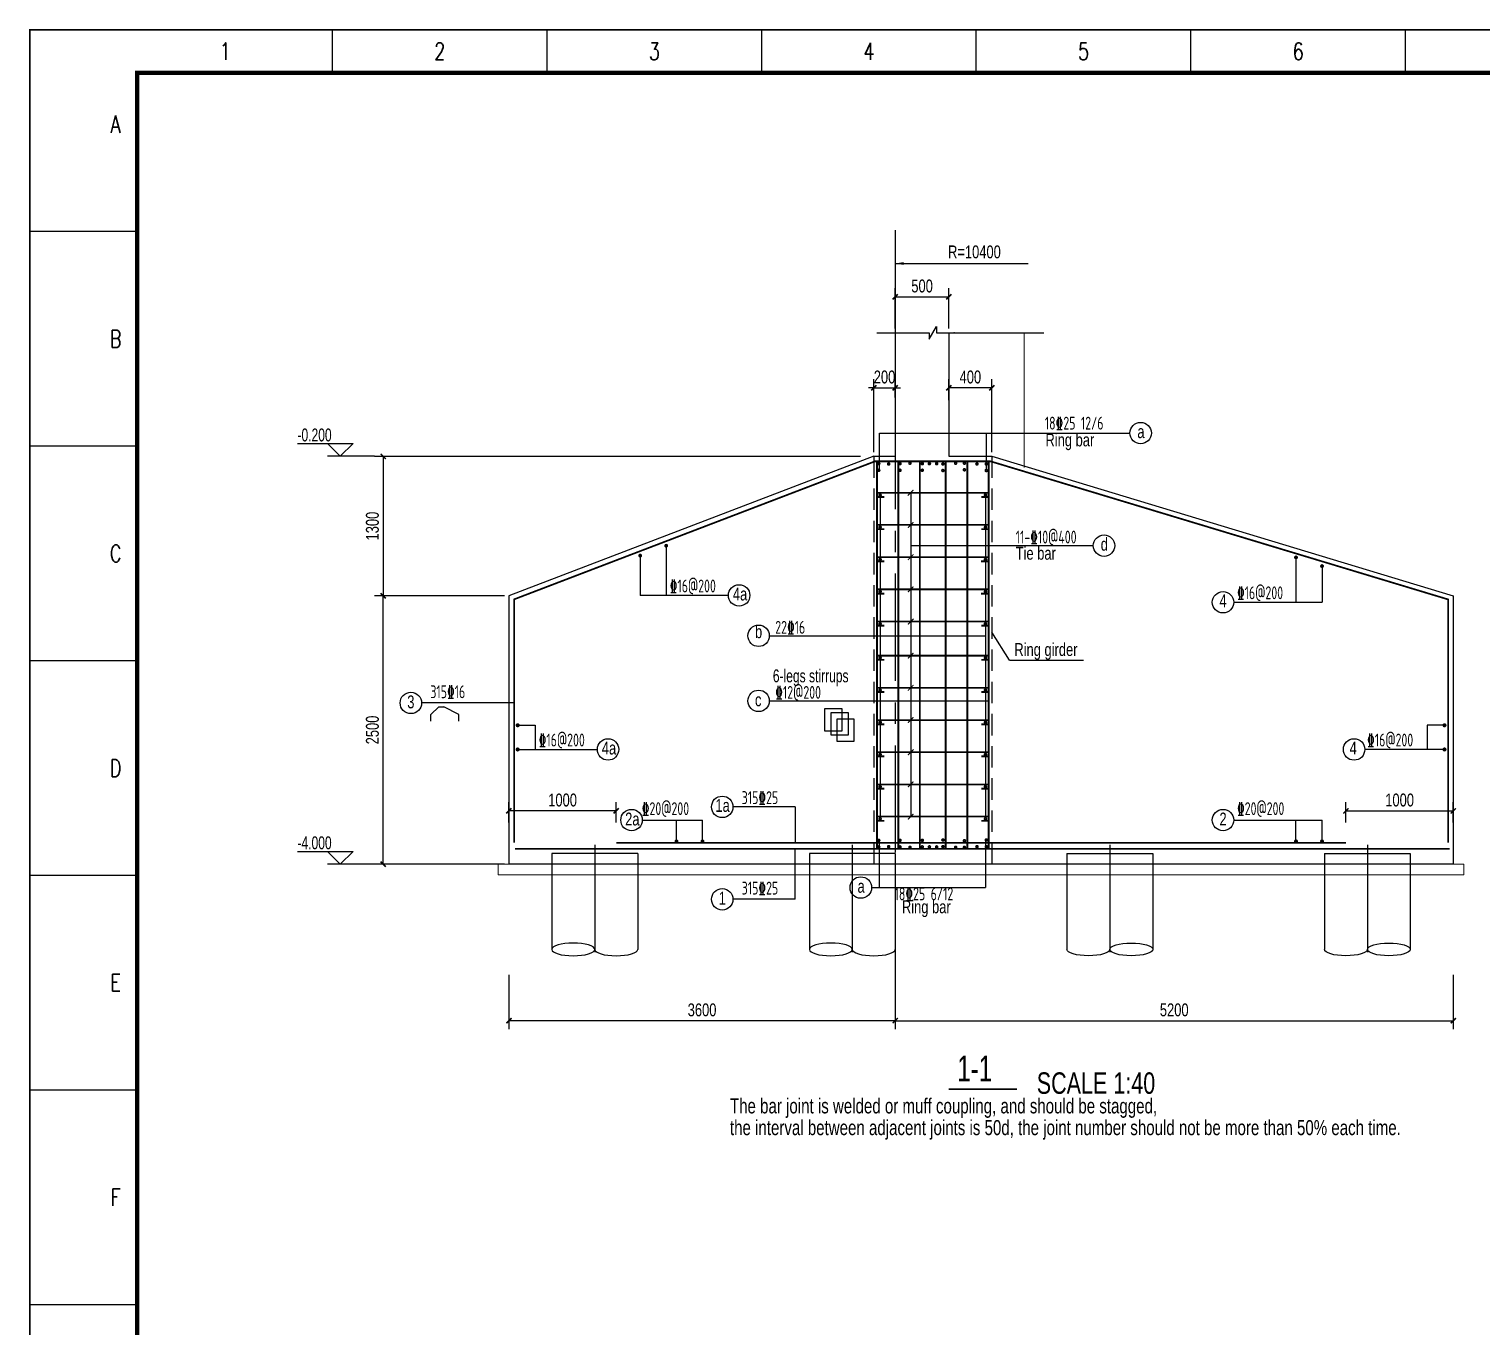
# Model space of a CAD drawing. Extents: x -84745 to 85, y -317996 to 13282.
# Drawn here: x -84050 to -50202, y -166609 to -136373 of the extents above; entities that cross this region are included whole.
import ezdxf
from ezdxf.enums import TextEntityAlignment as Align

# ---------------------------------------------------------------- set-up
doc = ezdxf.new("R2010")
doc.units = 0
doc.header["$LTSCALE"] = 2000
doc.header["$MEASUREMENT"] = 0
doc.linetypes.add('CENTER', pattern=[2, 1.25, -0.25, 0.25, -0.25])
doc.linetypes.add('HIDDEN', pattern=[0.375, 0.25, -0.125])
doc.layers.get('0').update_dxf_attribs({"linetype": 'CONTINUOUS'})
doc.layers.get('DEFPOINTS').update_dxf_attribs({"linetype": 'CONTINUOUS'})
for name, color, linetype in [('3', 3, 'CONTINUOUS'), ('4', 2, 'CONTINUOUS'), ('6', 1, 'CONTINUOUS'), ('S', 1, 'CONTINUOUS'), ('S_01', 3, 'CONTINUOUS'), ('S_02', 151, 'CENTER'), ('S_03', 7, 'HIDDEN'), ('S_04', 2, 'CONTINUOUS'), ('TK', 1, 'CONTINUOUS')]:
    doc.layers.add(name, color=color, linetype=linetype)
doc.layers.add('G3', color=3, linetype='CONTINUOUS', lineweight=50)
doc.layers.add('S_04_TEXT', color=2, linetype='CONTINUOUS', lineweight=0)
doc.styles.add('FS', font='kstxt.shx', dxfattribs={"width": 0.75, "bigfont": 'kshz.shx'})
doc.styles.add('HZ', font='kstxt.shx', dxfattribs={"width": 0.75, "bigfont": 'kshz.shx'})
doc.styles.add('KS', font='kstxt.shx', dxfattribs={"width": 0.75, "bigfont": 'kshz.shx'})
doc.styles.add('TK-HZ', font='txt.shx', dxfattribs={"width": 0.8, "bigfont": 'hztxt.shx'})
doc.styles.add('样3', font='tssdeng.shx', dxfattribs={"width": 0.7, "height": 300, "bigfont": 'tssdchn.shx'})
doc.dimstyles.new('Dim1', dxfattribs={"dimtxt": 300, "dimasz": 120, "dimexe": 200, "dimexo": 100, "dimgap": 100, "dimtad": 1, "dimdec": 0, "dimzin": 14, "dimdsep": 46, "dimtxsty": 'KS', "dimblk": 'ARCHTICK', "dimblk1": 'ARCHTICK', "dimblk2": 'ARCHTICK', "dimcen": -900, "dimclrd": 7, "dimclre": 7, "dimclrt": 2, "dimadec": 0, "dimazin": 0, "dimtfac": 1, "dimtdec": 0, "dimtix": 1, "dimtmove": 2, "dimatfit": 2, "dimfxl": 1, "dimtolj": 1, "dimtzin": 14, "dimarcsym": 0})

# ---------------------------------------------------------------- blocks, each defined once
blk = doc.blocks.new('_ArchTick')
at = {"color": 0, "linetype": 'ByBlock', "const_width": 0.3}
blk.add_lwpolyline([(-0.5, -0.5), (0.5, 0.5)], dxfattribs=at)
blk = doc.blocks.new('*D28')
at = {"color": 7, "lineweight": -2, "transparency": 16777216}
for p, q in [((-64370, -144730), (-64490, -144730)), ((-64370, -146227), (-64370, -144530)), ((-64370, -144730), (-63870, -144730)), ((-63870, -144953), (-63870, -144530)), ((-63870, -144730), (-63750, -144730))]:
    blk.add_line(p, q, dxfattribs=at)
at = {"layer": 'DEFPOINTS', "color": 0, "transparency": 16777216}
for p in [(-63870, -144730), (-63870, -145053), (-64370, -146327)]:
    blk.add_point(p, dxfattribs=at)
at = {"color": 7, "linetype": 'ByBlock', "lineweight": -2, "transparency": 16777216, "xscale": 120, "yscale": 120, "zscale": 120}
blk.add_blockref('_ArchTick', (-64370, -144730), dxfattribs=at)
at = {"color": 7, "linetype": 'ByBlock', "lineweight": -2, "transparency": 16777216, "xscale": 120, "yscale": 120, "zscale": 120, "rotation": 180}
blk.add_blockref('_ArchTick', (-63870, -144730), dxfattribs=at)
at = {"color": 2, "transparency": 16777216, "insert": (-64120, -144480), "char_height": 300, "attachment_point": 5, "style": 'KS'}
blk.add_mtext('\\A1;200', dxfattribs=at)
blk = doc.blocks.new('*D29')
at = {"color": 7, "lineweight": -2, "transparency": 16777216}
for p, q in [((-62620, -145016), (-62620, -144530)), ((-61620, -144730), (-62620, -144730)), ((-61620, -146227), (-61620, -144530))]:
    blk.add_line(p, q, dxfattribs=at)
at = {"layer": 'DEFPOINTS', "color": 0, "transparency": 16777216}
for p in [(-62620, -144730), (-62620, -145116), (-61620, -146327)]:
    blk.add_point(p, dxfattribs=at)
at = {"color": 7, "linetype": 'ByBlock', "lineweight": -2, "transparency": 16777216, "xscale": 120, "yscale": 120, "zscale": 120, "rotation": 180}
blk.add_blockref('_ArchTick', (-62620, -144730), dxfattribs=at)
at = {"color": 7, "linetype": 'ByBlock', "lineweight": -2, "transparency": 16777216, "xscale": 120, "yscale": 120, "zscale": 120}
blk.add_blockref('_ArchTick', (-61620, -144730), dxfattribs=at)
at = {"color": 2, "transparency": 16777216, "insert": (-62120, -144480), "char_height": 300, "attachment_point": 5, "style": 'KS'}
blk.add_mtext('\\A1;400', dxfattribs=at)
blk = doc.blocks.new('*D30')
at = {"color": 7, "lineweight": -2, "transparency": 16777216}
for p, q in [((-63870, -143349), (-63870, -142410)), ((-62620, -143349), (-62620, -142410)), ((-63870, -142610), (-62620, -142610))]:
    blk.add_line(p, q, dxfattribs=at)
at = {"layer": 'DEFPOINTS', "color": 0, "transparency": 16777216}
for p in [(-62620, -142610), (-63870, -143449), (-62620, -143449)]:
    blk.add_point(p, dxfattribs=at)
at = {"color": 7, "linetype": 'ByBlock', "lineweight": -2, "transparency": 16777216, "xscale": 120, "yscale": 120, "zscale": 120, "rotation": 180}
blk.add_blockref('_ArchTick', (-63870, -142610), dxfattribs=at)
at = {"color": 7, "linetype": 'ByBlock', "lineweight": -2, "transparency": 16777216, "xscale": 120, "yscale": 120, "zscale": 120}
blk.add_blockref('_ArchTick', (-62620, -142610), dxfattribs=at)
at = {"color": 2, "transparency": 16777216, "insert": (-63245, -142360), "char_height": 300, "attachment_point": 5, "style": 'KS'}
blk.add_mtext('\\A1;500', dxfattribs=at)
blk = doc.blocks.new('*D31')
at = {"color": 7, "lineweight": -2, "transparency": 16777216}
for p, q in [((-72871, -158407), (-72871, -159674)), ((-63871, -158408), (-63871, -159674)), ((-63871, -159474), (-72871, -159474))]:
    blk.add_line(p, q, dxfattribs=at)
at = {"layer": 'DEFPOINTS', "color": 0, "transparency": 16777216}
for p in [(-72871, -158307), (-63871, -158308), (-72871, -159474)]:
    blk.add_point(p, dxfattribs=at)
at = {"color": 7, "linetype": 'ByBlock', "lineweight": -2, "transparency": 16777216, "xscale": 120, "yscale": 120, "zscale": 120, "rotation": 180}
blk.add_blockref('_ArchTick', (-72871, -159474), dxfattribs=at)
at = {"color": 7, "linetype": 'ByBlock', "lineweight": -2, "transparency": 16777216, "xscale": 120, "yscale": 120, "zscale": 120}
blk.add_blockref('_ArchTick', (-63871, -159474), dxfattribs=at)
at = {"color": 2, "transparency": 16777216, "insert": (-68371, -159224), "char_height": 300, "attachment_point": 5, "style": 'KS'}
blk.add_mtext('\\A1;3600', dxfattribs=at)
blk = doc.blocks.new('*D32')
at = {"color": 7, "lineweight": -2, "transparency": 16777216}
for p, q in [((-63871, -158408), (-63871, -159674)), ((-50871, -158407), (-50871, -159674)), ((-63871, -159474), (-50871, -159474))]:
    blk.add_line(p, q, dxfattribs=at)
at = {"layer": 'DEFPOINTS', "color": 0, "transparency": 16777216}
for p in [(-63871, -158308), (-50871, -158307), (-50871, -159474)]:
    blk.add_point(p, dxfattribs=at)
at = {"color": 7, "linetype": 'ByBlock', "lineweight": -2, "transparency": 16777216, "xscale": 120, "yscale": 120, "zscale": 120, "rotation": 180}
blk.add_blockref('_ArchTick', (-63871, -159474), dxfattribs=at)
at = {"color": 7, "linetype": 'ByBlock', "lineweight": -2, "transparency": 16777216, "xscale": 120, "yscale": 120, "zscale": 120}
blk.add_blockref('_ArchTick', (-50871, -159474), dxfattribs=at)
at = {"color": 2, "transparency": 16777216, "insert": (-57371, -159224), "char_height": 300, "attachment_point": 5, "style": 'KS'}
blk.add_mtext('\\A1;5200', dxfattribs=at)
blk = doc.blocks.new('*D33')
at = {"color": 7, "lineweight": -2, "transparency": 16777216}
for p, q in [((-72971, -149577), (-76000, -149577)), ((-75800, -155827), (-75800, -149577)), ((-72970, -155827), (-76000, -155827))]:
    blk.add_line(p, q, dxfattribs=at)
at = {"layer": 'DEFPOINTS', "color": 0, "transparency": 16777216}
for p in [(-75800, -149577), (-72871, -149577), (-72870, -155827)]:
    blk.add_point(p, dxfattribs=at)
at = {"color": 7, "linetype": 'ByBlock', "lineweight": -2, "transparency": 16777216, "xscale": 120, "yscale": 120, "zscale": 120}
for p, rotation in [((-75800, -149577), 90), ((-75800, -155827), 270)]:
    blk.add_blockref('_ArchTick', p, dxfattribs=dict(at, rotation=rotation))
at = {"color": 2, "transparency": 16777216, "insert": (-76050, -152702), "char_height": 300, "attachment_point": 5, "rotation": 90, "style": 'KS'}
blk.add_mtext('\\A1;2500', dxfattribs=at)
blk = doc.blocks.new('*D34')
at = {"color": 7, "lineweight": -2, "transparency": 16777216}
for p, q in [((-64677, -146327), (-76000, -146327)), ((-75800, -146327), (-75800, -149577)), ((-72971, -149577), (-76000, -149577))]:
    blk.add_line(p, q, dxfattribs=at)
at = {"layer": 'DEFPOINTS', "color": 0, "transparency": 16777216}
for p in [(-64577, -146327), (-75800, -149577), (-72871, -149577)]:
    blk.add_point(p, dxfattribs=at)
at = {"color": 7, "linetype": 'ByBlock', "lineweight": -2, "transparency": 16777216, "xscale": 120, "yscale": 120, "zscale": 120}
for p, rotation in [((-75800, -146327), 90), ((-75800, -149577), 270)]:
    blk.add_blockref('_ArchTick', p, dxfattribs=dict(at, rotation=rotation))
at = {"color": 2, "transparency": 16777216, "insert": (-76050, -147952), "char_height": 300, "attachment_point": 5, "rotation": 90, "style": 'KS'}
blk.add_mtext('\\A1;1300', dxfattribs=at)
blk = doc.blocks.new('*D35')
at = {"color": 7, "lineweight": -2, "transparency": 16777216}
for p, q in [((-72870, -154857), (-72870, -154385)), ((-70370, -154585), (-72870, -154585)), ((-70370, -154857), (-70370, -154385))]:
    blk.add_line(p, q, dxfattribs=at)
at = {"layer": 'DEFPOINTS', "color": 0, "transparency": 16777216}
for p in [(-72870, -154585), (-72870, -154957), (-70370, -154957)]:
    blk.add_point(p, dxfattribs=at)
at = {"color": 7, "linetype": 'ByBlock', "lineweight": -2, "transparency": 16777216, "xscale": 120, "yscale": 120, "zscale": 120, "rotation": 180}
blk.add_blockref('_ArchTick', (-72870, -154585), dxfattribs=at)
at = {"color": 7, "linetype": 'ByBlock', "lineweight": -2, "transparency": 16777216, "xscale": 120, "yscale": 120, "zscale": 120}
blk.add_blockref('_ArchTick', (-70370, -154585), dxfattribs=at)
at = {"color": 2, "transparency": 16777216, "insert": (-71620, -154335), "char_height": 300, "attachment_point": 5, "style": 'KS'}
blk.add_mtext('\\A1;1000', dxfattribs=at)
blk = doc.blocks.new('*D36')
at = {"color": 7, "lineweight": -2, "transparency": 16777216}
for p, q in [((-53370, -154857), (-53370, -154385)), ((-53370, -154585), (-50870, -154585)), ((-50870, -154857), (-50870, -154385))]:
    blk.add_line(p, q, dxfattribs=at)
at = {"layer": 'DEFPOINTS', "color": 0, "transparency": 16777216}
for p in [(-50870, -154585), (-53370, -154957), (-50870, -154957)]:
    blk.add_point(p, dxfattribs=at)
at = {"color": 7, "linetype": 'ByBlock', "lineweight": -2, "transparency": 16777216, "xscale": 120, "yscale": 120, "zscale": 120, "rotation": 180}
blk.add_blockref('_ArchTick', (-53370, -154585), dxfattribs=at)
at = {"color": 7, "linetype": 'ByBlock', "lineweight": -2, "transparency": 16777216, "xscale": 120, "yscale": 120, "zscale": 120}
blk.add_blockref('_ArchTick', (-50870, -154585), dxfattribs=at)
at = {"color": 2, "transparency": 16777216, "insert": (-52120, -154335), "char_height": 300, "attachment_point": 5, "style": 'KS'}
blk.add_mtext('\\A1;1000', dxfattribs=at)
blk = doc.blocks.new('Thick')
at = {"ltscale": 0.1, "const_width": 0.2}
blk.add_lwpolyline([(-0.5, -0.5), (0.5, 0.5)], dxfattribs=at)
blk = doc.blocks.new('A1-1')
at = {"layer": 'TK', "color": 7}
for p, q in [((7050, 58400), (7050, 59400)), ((12050, 58400), (12050, 59400)), ((17050, 58400), (17050, 59400)), ((22050, 58400), (22050, 59400)), ((27050, 58400), (27050, 59400)), ((32050, 58400), (32050, 59400)), ((2500, 54700), (0, 54700)), ((2500, 49700), (0, 49700)), ((2500, 44700), (0, 44700)), ((2500, 39700), (0, 39700)), ((2500, 34700), (0, 34700)), ((2500, 29700), (0, 29700))]:
    blk.add_line(p, q, dxfattribs=at)
for points, const_width in [([(0, 0), (84100, 0), (84100, 59400), (0, 59400)], 35), ([(2500, 1000), (83100, 1000), (83100, 58400), (2500, 58400)], 100)]:
    blk.add_lwpolyline(points, close=True, dxfattribs=dict(at, const_width=const_width))
at = {"layer": 'TK', "color": 7, "style": 'TK-HZ', "width": 0.75}
for s, p in [('1', (4550, 58900)), ('2', (9550, 58900)), ('3', (14550, 58900)), ('4', (19550, 58900)), ('5', (24550, 58900)), ('6', (29550, 58900)), ('A', (2000, 57200)), ('B', (2000, 52200)), ('C', (2000, 47200)), ('D', (2000, 42200)), ('E', (2000, 37200)), ('F', (2000, 32200))]:
    blk.add_text(s, height=400, dxfattribs=at).set_placement(p, align=Align.MIDDLE_CENTER)

msp = doc.modelspace()

# ---------------------------------------------------------------- linework, layer by layer
for p, q in [((-63870.376, -141835.02), (-60776.037, -141835.185)), ((-64235.861, -145785.377), (-58402.968, -145785.377)), ((-64235.861, -146651.282), (-64235.861, -145785.377)), ((-61741.302, -146651.282), (-61741.302, -145785.377)), ((-64222.61, -147228.753), (-64222.61, -154764.775)), ((-63510.744, -147175.508), (-63510.256, -154720.064)), ((-61771.358, -147228.597), (-61771.358, -154764.618)), ((-63510.664, -148407.722), (-59256.484, -148407.722)), ((-61208.72, -151075.263), (-61619.857, -150426.271)), ((-61208.72, -151075.263), (-59485.381, -151075.263)), ((-72750.936, -152071.611), (-74904.889, -152071.611)), ((-72259.967, -153156.064), (-70810.697, -153156.064)), ((-51481.13, -153156.064), (-52930.4, -153156.064)), ((-66203.442, -154492.816), (-67651.145, -154492.816)), ((-66203.442, -154492.816), (-66203.496, -155332.504)), ((-64245.571, -155289.55), (-64245.537, -156372.601)), ((-61768.46, -155265.477), (-61768.46, -156372.601)), ((-66203.442, -156645.859), (-66203.505, -155470.319)), ((-64422.306, -156372.601), (-61768.46, -156372.601)), ((-66203.442, -156645.859), (-67651.145, -156645.859))]:
    msp.add_line(p, q)
at = {"ltscale": 20}
for points in [[(-77796.552, -146028.472), (-76502.582, -146028.472), (-76799.567, -146325.457), (-77096.552, -146028.472)], [(-75999.567, -146325.457), (-77099.567, -146325.457)], [(-77796.552, -155529.84), (-76502.582, -155529.84), (-76799.567, -155826.825), (-77096.552, -155529.84)], [(-75999.567, -155826.825), (-77099.567, -155826.825)]]:
    msp.add_lwpolyline(points, dxfattribs=at)
for centre in [(-58152.968, -145785.377), (-59006.484, -148407.722), (-67507.272, -149567.23), (-67053.81, -150507.311), (-75154.889, -152071.611), (-67053.81, -152023.624), (-70560.697, -153156.064), (-53180.4, -153156.064), (-67901.145, -154492.816), (-70013.909, -154801.077), (-56233.333, -154801.077), (-64672.306, -156372.601), (-67901.145, -156645.859)]:
    msp.add_circle(centre, 250)
msp.add_solid([(-63670.502, -141800.94), (-63870.376, -141835.02), (-63670.253, -141867.606)])
at = {"layer": '3'}
for p, q in [((-71870.44, -155576.413), (-71870.44, -157813.778)), ((-69870.44, -155577.266), (-71870.44, -155577.266)), ((-69870.44, -155576.413), (-69870.44, -157813.778)), ((-63870.44, -155576.413), (-65870.44, -155576.413)), ((-65870.44, -155576.413), (-65870.44, -157813.778)), ((-63870.44, -155576.413), (-63870.44, -157813.778)), ((-59870.658, -155576.413), (-57870.658, -155576.413)), ((-59870.658, -155576.413), (-59870.658, -157813.778)), ((-57870.658, -155576.413), (-57870.658, -157813.778)), ((-53870.658, -155576.413), (-53870.658, -157813.778)), ((-53870.658, -155577.266), (-51870.658, -155577.266)), ((-51870.658, -155576.413), (-51870.658, -157813.778))]:
    msp.add_line(p, q, dxfattribs=at)
for centre, major_axis in [((-71370.44, -157813.778), (-500, 0)), ((-65370.44, -157813.778), (-500, 0)), ((-71370.44, -157813.778), (500, 0)), ((-70370.44, -157813.778), (500, 0)), ((-65370.44, -157813.778), (500, 0)), ((-64370.44, -157813.778), (500, 0))]:
    msp.add_ellipse(centre, major_axis=major_axis, ratio=0.296920288, start_param=3.141592654, end_param=6.283185307, dxfattribs=at)
at = {"layer": '3', "extrusion": (0, 0, -1)}
for centre, major_axis in [((-58370.658, -157813.778), (500, 0)), ((-52370.658, -157813.778), (500, 0)), ((-59370.658, -157813.778), (-500, 0)), ((-58370.658, -157813.778), (-500, 0)), ((-53370.658, -157813.778), (-500, 0)), ((-52370.658, -157813.778), (-500, 0))]:
    msp.add_ellipse(centre, major_axis=major_axis, ratio=0.296920288, start_param=3.141592654, end_param=6.283185307, dxfattribs=at)
at = {"layer": '4'}
for p, q in [((-69206.541, -148373.053), (-69206.541, -149567.23)), ((-69812.567, -148601.823), (-69812.567, -149567.23)), ((-54534.063, -148643.729), (-54534.063, -149726.185)), ((-53928.038, -148846.339), (-53928.038, -149726.185)), ((-67757.272, -149567.23), (-69812.567, -149567.23)), ((-55983.333, -149726.185), (-53928.038, -149726.185)), ((-66803.81, -150507.311), (-61771.358, -150507.311)), ((-66803.81, -152023.624), (-61693.536, -152023.624)), ((-72666.382, -152592.478), (-72259.967, -152591.541)), ((-72259.967, -152591.541), (-72259.967, -153156.064)), ((-51074.715, -152592.478), (-51481.13, -152591.541)), ((-51481.13, -152591.541), (-51481.13, -153156.064)), ((-72666.382, -153156.064), (-72259.967, -153156.064)), ((-51074.715, -153156.064), (-51481.13, -153156.064)), ((-69763.909, -154801.077), (-68361.577, -154801.077)), ((-68967.602, -155331.741), (-68967.602, -154801.077)), ((-68361.577, -155331.702), (-68361.577, -154801.077)), ((-55983.333, -154801.077), (-53928.038, -154801.077)), ((-54534.063, -155331.741), (-54534.063, -154801.077)), ((-53928.038, -155331.702), (-53928.038, -154801.077))]:
    msp.add_line(p, q, dxfattribs=at)
msp.add_lwpolyline([(-64297.038, -143449.136), (-63082.926, -143449.14), (-63082.926, -143599.14), (-62907.926, -143299.14), (-62907.926, -143449.14), (-60409.794, -143449.14)], dxfattribs=at)
msp.add_circle((-56233.333, -149726.185), 250, dxfattribs=at)
msp.add_point((-62495.426, -143449.14), dxfattribs=at)
at = {"layer": '6'}
for points, const_width in [([(-50990.499, -155330.686), (-50991.234, -149659.926), (-61649.422, -146442.96), (-64341.924, -146443.134), (-72751.234, -149658.846), (-72750.428, -155330.686)], 40.179), ([(-64297.13, -146425.457), (-64297.719, -155470.115)], 45), ([(-63797.13, -146425.489), (-63797.719, -155470.147)], 45), ([(-63297.13, -146425.522), (-63297.719, -155470.18)], 45), ([(-62693.901, -146425.522), (-62693.312, -155470.18)], 45), ([(-62193.901, -146425.489), (-62193.312, -155470.147)], 45), ([(-61693.901, -146425.457), (-61693.312, -155470.115)], 45), ([(-61693.361, -147175.625), (-64297.67, -147175.457)], 40.179), ([(-64122.473, -147273.654), (-64297.186, -147273.654)], 45), ([(-61868.557, -147273.654), (-61693.845, -147273.654)], 45), ([(-61693.409, -147925.625), (-64297.719, -147925.457)], 40.179), ([(-64122.425, -148023.654), (-64297.137, -148023.654)], 45), ([(-61868.509, -148023.654), (-61693.797, -148023.654)], 45), ([(-64122.571, -148773.654), (-64297.283, -148773.654)], 45), ([(-61693.458, -148675.625), (-64297.767, -148675.457)], 40.179), ([(-61868.655, -148773.654), (-61693.943, -148773.654)], 45), ([(-64122.619, -149523.654), (-64297.331, -149523.654)], 45), ([(-61693.506, -149425.625), (-64297.816, -149425.457)], 40.179), ([(-61868.703, -149523.654), (-61693.991, -149523.654)], 45), ([(-64122.278, -150273.654), (-64296.99, -150273.654)], 45), ([(-61693.555, -150175.625), (-64297.864, -150175.457)], 40.179), ([(-61868.362, -150273.654), (-61693.65, -150273.654)], 45), ([(-61693.603, -150969.946), (-64297.913, -150970.115)], 40.179), ([(-64122.226, -151068.04), (-64296.938, -151068.04)], 45), ([(-61868.31, -151068.04), (-61693.598, -151068.04)], 45), ([(-64122.179, -151818.04), (-64296.891, -151818.04)], 45), ([(-61693.555, -151719.946), (-64297.864, -151720.115)], 40.179), ([(-61868.263, -151818.04), (-61693.551, -151818.04)], 45), ([(-64122.129, -152568.04), (-64296.841, -152568.04)], 45), ([(-61693.506, -152469.946), (-64297.816, -152470.115)], 40.179), ([(-61868.213, -152568.04), (-61693.501, -152568.04)], 45), ([(-64122.082, -153318.04), (-64296.794, -153318.04)], 45), ([(-61693.458, -153219.946), (-64297.767, -153220.115)], 40.179), ([(-61868.166, -153318.04), (-61693.454, -153318.04)], 45), ([(-61693.409, -153969.946), (-64297.719, -153970.115)], 40.179), ([(-64122.034, -154068.04), (-64296.746, -154068.04)], 45), ([(-61868.118, -154068.04), (-61693.406, -154068.04)], 45), ([(-64121.982, -154818.04), (-64296.694, -154818.04)], 45), ([(-61693.361, -154719.946), (-64297.67, -154720.115)], 40.179), ([(-61868.066, -154818.04), (-61693.354, -154818.04)], 45), ([(-53370.498, -155331.666), (-70370.499, -155332.766)], 40.179), ([(-50954.67, -155469.324), (-72731.557, -155470.733)], 40.179)]:
    msp.add_lwpolyline(points, dxfattribs=dict(at, const_width=const_width))
for points, const_width in [([(-64271.178, -146508.047, -1), (-64239.044, -146486.841, -1)], 45), ([(-64040.272, -146514.264, -1), (-64008.139, -146493.058, -1)], 45), ([(-63774.977, -146508.047, -1), (-63742.843, -146486.841, -1)], 45), ([(-63511.375, -146496.781, 1), (-63543.508, -146475.575, 1)], 45), ([(-63256.76, -146508.047, -1), (-63224.626, -146486.841, -1)], 45), ([(-63090.99, -146508.047, -1), (-63058.856, -146486.841, -1)], 45), ([(-62921.766, -146508.047, -1), (-62889.633, -146486.841, -1)], 45), ([(-62775.457, -146514.319, -1), (-62743.323, -146493.113, -1)], 45), ([(-62479.695, -146496.781, -1), (-62447.562, -146475.575, -1)], 45), ([(-62275.458, -146496.781, -1), (-62243.324, -146475.575, -1)], 45), ([(-61950.798, -146514.264, 1), (-61982.931, -146493.058, 1)], 45), ([(-61733.143, -146514.264, 1), (-61765.277, -146493.058, 1)], 45), ([(-64271.178, -146661.885, -1), (-64239.044, -146640.679, -1)], 45), ([(-63774.977, -146661.885, -1), (-63742.843, -146640.679, -1)], 45), ([(-63256.76, -146661.885, -1), (-63224.626, -146640.679, -1)], 45), ([(-62775.457, -146668.157, -1), (-62743.323, -146646.951, -1)], 45), ([(-62275.458, -146650.619, -1), (-62243.324, -146629.413, -1)], 45), ([(-61733.143, -146668.102, 1), (-61765.277, -146646.896, 1)], 45), ([(-64238.676, -147218.15, 1), (-64206.543, -147239.356, 1)], 45), ([(-61752.355, -147218.15, -1), (-61784.488, -147239.356, -1)], 45), ([(-64238.627, -147968.15, 1), (-64206.494, -147989.356, 1)], 45), ([(-61752.306, -147968.15, -1), (-61784.439, -147989.356, -1)], 45), ([(-69184.266, -148409.63, 1), (-69228.817, -148409.63, 1)], 44.552), ([(-69790.291, -148638.36, 1), (-69834.843, -148638.36, 1)], 44.552), ([(-64238.773, -148718.15, 1), (-64206.64, -148739.356, 1)], 45), ([(-61752.452, -148718.15, -1), (-61784.585, -148739.356, -1)], 45), ([(-54556.339, -148680.306, -1), (-54511.787, -148680.306, -1)], 44.552), ([(-53950.314, -148882.876, -1), (-53905.762, -148882.876, -1)], 44.552), ([(-64238.822, -149468.15, 1), (-64206.688, -149489.356, 1)], 45), ([(-61752.5, -149468.15, -1), (-61784.634, -149489.356, -1)], 45), ([(-64238.481, -150218.15, 1), (-64206.348, -150239.356, 1)], 45), ([(-61752.16, -150218.15, -1), (-61784.293, -150239.356, -1)], 45), ([(-64238.429, -151012.536, 1), (-64206.296, -151033.742, 1)], 45), ([(-61752.108, -151012.536, -1), (-61784.241, -151033.742, -1)], 45), ([(-64238.382, -151762.536, 1), (-64206.249, -151783.742, 1)], 45), ([(-61752.061, -151762.536, -1), (-61784.194, -151783.742, -1)], 45), ([(-64238.332, -152512.536, 1), (-64206.198, -152533.742, 1)], 45), ([(-61752.01, -152512.536, -1), (-61784.144, -152533.742, -1)], 45), ([(-64238.285, -153262.536, 1), (-64206.152, -153283.742, 1)], 45), ([(-61751.964, -153262.536, -1), (-61784.097, -153283.742, -1)], 45), ([(-64238.237, -154012.536, 1), (-64206.103, -154033.742, 1)], 45), ([(-61751.915, -154012.536, -1), (-61784.049, -154033.742, -1)], 45), ([(-64238.185, -154762.536, 1), (-64206.052, -154783.742, 1)], 45), ([(-61751.864, -154762.536, -1), (-61783.997, -154783.742, -1)], 45), ([(-68989.878, -155295.164, 1), (-68945.326, -155295.164, 1)], 44.552), ([(-68383.853, -155295.164, 1), (-68339.301, -155295.164, 1)], 44.552), ([(-64271.178, -155261.091, 1), (-64239.044, -155282.297, 1)], 45), ([(-63774.977, -155261.091, 1), (-63742.843, -155282.297, 1)], 45), ([(-63256.76, -155261.091, 1), (-63224.626, -155282.297, 1)], 45), ([(-62775.457, -155254.818, 1), (-62743.323, -155276.024, 1)], 45), ([(-62275.458, -155272.356, 1), (-62243.324, -155293.562, 1)], 45), ([(-61733.143, -155254.874, -1), (-61765.277, -155276.08, -1)], 45), ([(-54556.339, -155295.164, 1), (-54511.787, -155295.164, 1)], 44.552), ([(-53950.314, -155295.164, 1), (-53905.762, -155295.164, 1)], 44.552), ([(-64271.178, -155414.929, 1), (-64239.044, -155436.135, 1)], 45), ([(-64040.272, -155408.712, 1), (-64008.139, -155429.918, 1)], 45), ([(-63774.977, -155414.929, 1), (-63742.843, -155436.135, 1)], 45), ([(-63511.375, -155426.194, -1), (-63543.508, -155447.4, -1)], 45), ([(-63256.76, -155414.929, 1), (-63224.626, -155436.135, 1)], 45), ([(-63090.99, -155414.929, 1), (-63058.856, -155436.135, 1)], 45), ([(-62921.766, -155414.929, 1), (-62889.633, -155436.135, 1)], 45), ([(-62775.457, -155408.656, 1), (-62743.323, -155429.862, 1)], 45), ([(-62479.695, -155426.194, 1), (-62447.562, -155447.4, 1)], 45), ([(-62275.458, -155426.194, 1), (-62243.324, -155447.4, 1)], 45), ([(-61950.798, -155408.712, -1), (-61982.931, -155429.918, -1)], 45), ([(-61733.143, -155408.712, -1), (-61765.277, -155429.918, -1)], 45)]:
    msp.add_lwpolyline(points, format="xyb", close=True, dxfattribs=dict(at, const_width=const_width))
at = {"layer": 'S', "const_width": 45}
for points in [[(-72666.382, -152617.478, 1), (-72666.382, -152567.478, 1)], [(-51074.715, -152617.478, -1), (-51074.715, -152567.478, -1)], [(-72666.382, -153181.064, 1), (-72666.382, -153131.064, 1)], [(-51074.715, -153181.064, -1), (-51074.715, -153131.064, -1)]]:
    msp.add_lwpolyline(points, format="xyb", close=True, dxfattribs=at)
at = {"layer": 'S_01'}
for p, q in [((-63870.44, -143449.136), (-63870.44, -146326.565)), ((-62620.44, -143449.136), (-62620.44, -146326.57)), ((-64370.44, -146326.565), (-72871.246, -149576.825)), ((-64370.44, -146326.565), (-63870.44, -146326.565)), ((-62620.44, -146326.57), (-61620.44, -146326.57)), ((-61620.44, -146326.57), (-50871.246, -149577.912)), ((-72871.246, -149576.825), (-72870.428, -155826.825)), ((-50871.246, -149577.912), (-50870.428, -155823.697)), ((-74693.239, -152339.886), (-74500.832, -152160.124)), ((-74500.832, -152160.124), (-74386.936, -152160.124)), ((-74040.056, -152339.886), (-74386.936, -152160.124)), ((-74693.239, -152495.383), (-74693.239, -152339.886)), ((-74040.056, -152495.383), (-74040.056, -152339.886)), ((-50870.428, -155823.697), (-72870.428, -155826.825))]:
    msp.add_line(p, q, dxfattribs=at)
for points in [[(-65510.607, -152199.193), (-65118.497, -152199.193), (-65118.497, -152726.836), (-65510.607, -152726.836)], [(-65359.945, -152296.202), (-64967.835, -152296.202), (-64967.835, -152823.845), (-65359.945, -152823.845)], [(-65227.15, -152443.619), (-64835.04, -152443.619), (-64835.04, -152971.262), (-65227.15, -152971.262)]]:
    msp.add_lwpolyline(points, close=True, dxfattribs=at)
at = {"layer": 'S_01', "const_width": 45}
msp.add_lwpolyline([(-62624.297, -161069.678), (-61037.34, -161069.678)], dxfattribs=at)
at = {"layer": 'S_02'}
for p, q in [((-63870.353, -141059.836), (-63870.884, -159318.123)), ((-70870.44, -155376.51), (-70870.44, -158042.581)), ((-64870.44, -155376.51), (-64870.44, -158042.581)), ((-58870.658, -155376.51), (-58870.658, -158042.581)), ((-52870.658, -155376.51), (-52870.658, -158042.581))]:
    msp.add_line(p, q, dxfattribs=at)
at = {"layer": 'S_03'}
for p, q in [((-64370.44, -146326.565), (-64369.089, -155825.456)), ((-61620.44, -146326.57), (-61619.089, -155825.065))]:
    msp.add_line(p, q, dxfattribs=at)
at = {"layer": 'S_04_TEXT'}
for p, q in [((-60870.44, -143449.136), (-60870.44, -146587.279)), ((-73120.428, -156076.565), (-73120.428, -155826.565)), ((-50620.428, -155826.565), (-73120.428, -155826.565)), ((-50620.428, -156076.565), (-50620.428, -155826.565)), ((-50620.428, -156076.565), (-73120.428, -156076.565))]:
    msp.add_line(p, q, dxfattribs=at)

# ---------------------------------------------------------------- block references
at = {"layer": '4', "xscale": 130, "yscale": 130, "zscale": 130}
for p in [(-63510.744, -147175.508), (-63510.696, -147925.508), (-63510.647, -148675.508), (-63510.89, -149425.508), (-63510.938, -150175.508), (-63510.499, -150970.064), (-63510.45, -151720.064), (-63510.401, -152470.064), (-63510.353, -153220.064), (-63510.304, -153970.064), (-63510.256, -154720.064)]:
    msp.add_blockref('Thick', p, dxfattribs=at)
at = {"layer": 'TK', "color": 7}
msp.add_blockref('A1-1', (-84032.181, -195790.07), dxfattribs=at)

# ---------------------------------------------------------------- texts
for s, height, style, width, p in [('18%%13225 12/6', 300, '样3', 0.7, (-60386.015, -145703.822)), ('Ring bar', 300, 'FS', 0.75, (-60370.904, -146094.336)), ('a', 300, 'FS', 0.75, (-58229.505, -145902.161)), ('11-%%13210@400', 300, '样3', 0.7, (-61063.131, -148357.682)), ('d', 300, 'FS', 0.75, (-59083.021, -148524.506)), ('%%13216@200', 300, '样3', 0.7, (-69123.721, -149496.91)), ('4a', 300, 'FS', 0.75, (-67652.792, -149684.014)), ('b', 300, 'FS', 0.75, (-67137.838, -150562.657)), ('22%%13216', 300, '样3', 0.7, (-66666.017, -150459.73)), ('%%13212@200', 300, '样3', 0.7, (-66666.017, -151976.043)), ('3', 300, 'FS', 0.75, (-75238.917, -152197.135)), ('315%%13216', 300, '样3', 0.7, (-74700.287, -151961.358)), ('c', 300, 'FS', 0.75, (-67137.838, -152149.148)), ('%%13216@200', 300, '样3', 0.7, (-72177.147, -153085.744)), ('4a', 300, 'FS', 0.75, (-70706.218, -153272.848)), ('4', 300, 'FS', 0.75, (-53284.821, -153272.848)), ('%%13216@200', 300, '样3', 0.7, (-52877.95, -153085.744)), ('%%13220@200', 300, '样3', 0.7, (-69775.494, -154684.458)), ('1a', 300, 'FS', 0.75, (-68059.387, -154609.6)), ('315%%13225 ', 300, '样3', 0.7, (-67446.543, -154428.029)), ('%%13220@200', 300, '样3', 0.7, (-55909.086, -154684.458)), ('2a', 300, 'FS', 0.75, (-70162.243, -154926.601)), ('2', 300, 'FS', 0.75, (-56317.362, -154926.601)), ('315%%13225 ', 300, '样3', 0.7, (-67446.543, -156535.606)), ('a', 300, 'FS', 0.75, (-64748.843, -156493.475)), ('18%%13225 6/12', 300, '样3', 0.7, (-63886.122, -156670.425)), ('1', 300, 'FS', 0.75, (-67985.173, -156771.383)), ('Ring bar', 300, 'FS', 0.75, (-63715.183, -156971.598)), ('The bar joint is welded or muff coupling, and should be stagged, ', 350, 'FS', 0.75, (-67721.365, -161634.565)), ('the interval between adjacent joints is 50d, the joint number should not be more than 50%%% each time.', 350, 'FS', 0.75, (-67721.365, -162140.619))]:
    msp.add_text(s, height=height, dxfattribs=dict(style=style, width=width)).set_placement(p)
at = {"layer": '4', "style": 'KS', "width": 0.75}
msp.add_text('R=10400', height=300, rotation=359.9965827, dxfattribs=at).set_placement((-62640.191, -141713.487))
at = {"layer": '4'}
for s, height, style, width, p in [('Tie bar', 300, 'FS', 0.75, (-61064.984, -148734.622)), ('4', 300, 'FS', 0.75, (-56317.362, -149842.969)), ('%%13216@200', 300, '样3', 0.7, (-55909.086, -149655.865)), ('Ring girder', 300, 'FS', 0.75, (-61095.877, -150977.709)), ('SCALE 1:40', 500, 'KS', 0.75, (-60573.193, -161178.058))]:
    msp.add_text(s, height=height, dxfattribs=dict(at, style=style, width=width)).set_placement(p)
at = {"layer": 'G3', "style": 'HZ', "width": 0.7}
msp.add_text('1-1', height=600, dxfattribs=at).set_placement((-62424.446, -160887.581))
at = {"layer": 'S_04', "ltscale": 20, "style": 'KS', "width": 0.7}
for s, p in [('-0.200', (-77796.552, -145828.472)), ('-4.000', (-77796.552, -155329.84))]:
    msp.add_text(s, height=300, dxfattribs=at).set_placement(p, align=Align.MIDDLE_LEFT)
at = {"layer": 'S_04', "style": 'HZ', "width": 0.7}
msp.add_text('6-legs stirrups', height=300, dxfattribs=at).set_placement((-66722.062, -151591.191))

# ---------------------------------------------------------------- dimensions: what is measured, and where the dimension line sits
for base, p1, p2, picture, middle in [((-62620.44, -142610.258), (-63870.44, -143449.137), (-62620.44, -143449.14), '*D30', (-63245.44, -142360.258)), ((-63870.44, -144730.352), (-64370.44, -146326.565), (-63870.44, -145053.071), '*D28', (-64120.44, -144480.352)), ((-72870.499, -154584.753), (-70370.499, -154956.968), (-72870.499, -154957.324), '*D35', (-71620.499, -154334.753)), ((-72870.559, -159474.379), (-63870.854, -158307.555), (-72870.559, -158307.203), '*D31', (-68370.706, -159224.379))]:
    dim = msp.add_linear_dim(base=base, p1=p1, p2=p2, dimstyle='Dim1', override={"dimlfac": 0.4})
    dim.commit()
    dim.dimension.update_dxf_attribs({"geometry": picture, "text_midpoint": middle})
for base, p1, p2, angle, override, picture, middle in [((-62620.44, -144730.356), (-61620.44, -146326.57), (-62620.44, -145115.573), 180, {"dimlfac": 0.4}, '*D29', (-62120.44, -144480.356)), ((-75799.567, -149576.651), (-64576.828, -146326.565), (-72871.246, -149576.651), 90, {"dimlfac": 0.4, "dimtxsty": 'KS'}, '*D34', (-76049.567, -147951.608)), ((-75799.567, -149576.651), (-72870.429, -155826.565), (-72871.246, -149576.651), 90, {"dimlfac": 0.4}, '*D33', (-76049.567, -152701.608)), ((-50870.358, -154584.753), (-53370.358, -154956.968), (-50870.358, -154957.324), 180, {"dimlfac": 0.4}, '*D36', (-52120.358, -154334.753)), ((-50870.539, -159474.379), (-63870.854, -158307.555), (-50870.539, -158307.203), 180, {"dimlfac": 0.4}, '*D32', (-57370.696, -159224.379))]:
    dim = msp.add_linear_dim(base=base, p1=p1, p2=p2, angle=angle, dimstyle='Dim1', override=override)
    dim.commit()
    dim.dimension.update_dxf_attribs({"geometry": picture, "text_midpoint": middle})

doc.saveas('drawing.dxf')
